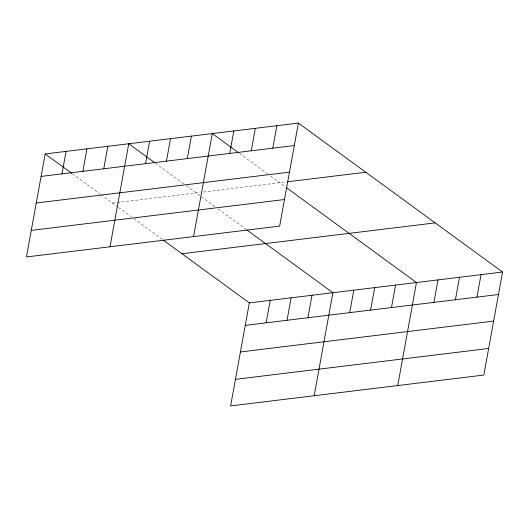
<?xml version="1.0" encoding="UTF-8"?>
<svg xmlns="http://www.w3.org/2000/svg" width="529" height="529" viewBox="0 0 529 529"><rect width="100%" height="100%" fill="white"/><g stroke="black" fill="none" stroke-linecap="round" stroke-linejoin="round"><path stroke-width="0.4" stroke-dasharray="2.65 1.98" d="M112.551 203.09L200.127 192.424M203.341 192.027L286.044 181.95M239.498 153.423L267.357 173.75M270.597 176.111L285.673 187.114M155.295 163.137L183.801 183.933M186.387 185.824L200.782 196.319M201.45 196.808L215.462 207.031M218.133 208.981L246.17 229.434M72.38 173.79L100.239 194.11M100.887 194.586L117.888 206.991M118.556 207.474L131.238 216.725M133.91 218.675L162.608 239.617"/><path stroke-width="0.79" d="M45.17 153.939L26.45 256.962L279.656 226.108L298.382 123.085L45.17 153.939L71.732 173.314M61.979 173.869L66.065 151.393M82.868 171.323L86.954 148.847M103.757 168.777L107.843 146.302M110.012 246.779L128.732 143.756L154.647 162.661M145.535 163.686L149.621 141.21M166.43 161.14L170.51 138.664M187.319 158.594L191.399 136.118M193.568 236.602L212.288 133.572L238.202 152.478M229.731 153.423L233.811 130.954M251.255 150.805L255.335 128.329M272.772 148.18L276.859 125.704M163.276 240.1L249.344 302.892L230.618 405.915L483.83 375.061L502.55 272.038L298.382 123.085M266.147 322.822L270.233 300.346M287.035 320.276L291.122 297.801M307.924 317.731L312.011 295.255M314.18 395.732L332.9 292.709L246.838 229.923M349.709 312.639L353.789 290.163M370.598 310.093L374.677 287.617M391.486 307.547L395.566 285.071M397.735 385.555L416.462 282.526L286.341 187.597M433.899 302.376L437.979 279.907M455.423 299.758L459.503 277.282M476.94 297.133L481.026 274.657M41.09 176.415L294.296 145.561M36.256 202.997L289.469 172.143M287.637 181.758L365.757 172.236M31.284 230.379L284.49 199.526M181.963 253.735L435.175 222.881M249.344 302.892L502.55 272.038M245.258 325.368L498.463 294.514M240.424 351.95L493.636 321.09M235.451 379.333L488.657 348.479"/></g></svg>
